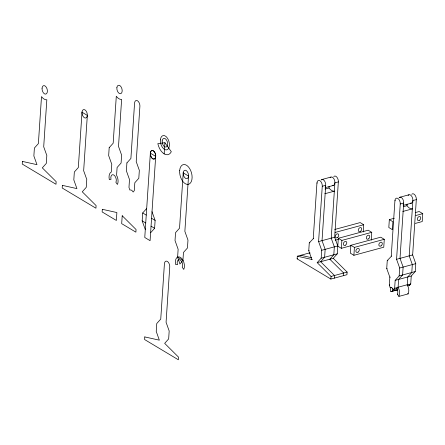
<?xml version="1.0" encoding="UTF-8"?>
<svg xmlns="http://www.w3.org/2000/svg" width="445" height="445" viewBox="0 0 445 445"><rect width="100%" height="100%" fill="white"/><g stroke="black" fill="none" stroke-linecap="round" stroke-linejoin="round"><path stroke-width="0.67" d="M145.287 229.576L142.172 220.859L142.7 212.96L146.689 208.499M150.616 232.768L154.604 228.307L155.127 220.409L152.012 211.692M164.161 153.887L164.906 142.717L157.825 143.629A12.332 7.092 74.9 0 0 164.161 153.887A12.332 7.092 74.9 0 0 171.319 151.717L164.906 142.717M177.611 257.166L178.134 249.261L175.024 240.545L175.547 232.646L179.535 228.185L183.212 172.86L188.535 176.053L184.864 231.378L187.974 240.094L187.451 247.993L183.462 252.454L182.94 260.358L179.925 264.03L177.611 257.166L182.94 260.358M330.869 279.065L331.047 276.434L317.19 262.65L333.266 258.3L347.122 272.079L346.95 274.715L330.869 279.065L297.132 258.851L297.31 256.214L309.943 252.793L309.898 253.455M300.709 255.942L300.753 255.285L311.672 257.716M312.295 259.34L311.862 259.457L308.752 250.746L309.275 242.842L313.692 238.27M313.263 238.387L316.94 183.062A4.361 2.509 74.9 0 1 319.866 180.703A4.361 2.509 74.9 0 1 322.263 186.255L318.592 241.574L321.702 250.29L321.179 258.195L317.19 262.65M324.811 193.67A10.179 5.852 74.9 0 0 325.156 193.653L334.345 191.166A10.179 5.852 74.9 0 1 329.016 187.974L329.122 186.411M321.702 250.29L337.783 245.935L334.668 237.224L338.345 181.899A4.361 2.509 74.9 0 0 336.815 177.116A4.361 2.509 74.9 0 0 333.778 176.576M334.317 278.136L334.49 275.5L320.634 261.721L324.622 257.26L325.15 249.356L322.035 240.645L325.712 185.32L322.263 186.255M333.266 258.3L337.254 253.839L338.334 238.286L368.193 230.204L371.742 232.329L371.219 240.233M350.927 245.723L341.359 248.316L341.882 240.411L338.334 238.286M343.501 275.65L343.679 273.013L329.823 259.229L333.811 254.774L334.334 246.869L331.225 238.158L334.896 182.834L338.345 181.899M350.871 245.273L350.343 253.172L353.897 255.302L383.757 247.22L384.28 239.315L380.731 237.185L350.871 245.273L354.42 247.398L384.28 239.315M353.897 255.302L354.42 247.398M363.231 231.962L363.71 224.719L360.161 222.589L334.684 229.487M389.336 219.602L388.813 227.506L392.362 229.637L392.891 221.732L389.336 219.602L394.348 218.245M393.486 289.689L394.643 288.277L398.091 287.342L396.934 288.755L393.486 289.689A4.478 2.575 74.9 0 0 390.204 287.72L389.319 285.084L389.842 277.179L386.727 268.469L387.256 260.564L391.672 255.992M391.244 256.109L394.915 200.784A4.361 2.509 74.9 0 1 397.841 198.426A4.361 2.509 74.9 0 1 400.244 203.977L396.567 259.296L399.682 268.012L399.159 275.917L395.171 280.372L394.643 288.277M411.759 194.298A4.361 2.509 74.9 0 1 414.796 194.838A4.361 2.509 74.9 0 1 416.32 199.621L412.877 200.556L409.2 255.881L412.315 264.591L411.792 272.496L407.804 276.951L407.286 284.728A7.387 4.25 74.9 0 1 408.109 293.923L398.92 296.409A7.387 4.25 74.9 0 0 398.097 287.214L398.614 279.443L402.603 274.982L403.126 267.078L400.016 258.367L403.687 203.042L400.244 203.977M402.792 211.392A10.179 5.852 74.9 0 0 403.137 211.375L412.32 208.889A10.179 5.852 74.9 0 1 406.997 205.696L407.103 204.133M407.414 285.918L409.567 285.334L410.724 283.927L411.247 276.022L415.235 271.561L415.758 263.657L412.649 254.946L416.32 199.621M415.441 212.538L419.201 211.52L422.75 213.65L422.227 221.549L415.335 223.418M407.058 285.123L410.724 283.927M321.807 179.541L330.997 177.054M316.94 183.062L317.368 182.945M325.595 187.551L333.472 185.42M325 189.058L329.016 187.974M399.788 197.263L408.977 194.777M394.915 200.784L395.349 200.667M403.576 205.273L411.453 203.143M403.548 206.625L406.997 205.696M335.102 232.462L363.71 224.719M309.275 242.842L309.92 242.67M318.592 241.574L334.668 237.224M415.858 215.513L422.75 213.65M335.202 240.2L338.339 239.349M341.882 240.411L371.742 232.329M308.752 250.746L309.18 250.63M297.132 258.851L297.566 258.734M321.179 258.195L337.254 253.839M387.256 260.564L387.901 260.392M331.047 276.434L347.122 272.079M396.567 259.296L412.649 254.946M386.727 268.469L387.161 268.352M399.682 268.012L415.758 263.657M389.842 277.179L390.271 277.063M399.159 275.917L415.235 271.561M395.171 280.372L411.247 276.022M389.319 285.084L389.748 284.967M390.204 287.72L391.283 287.431M398.097 287.214L407.286 284.728M390.699 287.27A7.387 4.25 74.9 0 0 390.838 291.564L391.984 291.252M392.562 291.097L393.708 290.785M394.281 290.63L395.433 290.318M396.005 290.162L397.151 289.856M390.838 291.564L397.674 289.951M396.562 288.154A4.478 2.575 74.9 0 1 397.407 294.284L397.98 294.128M297.31 256.214L311.862 259.457M337.805 246.191L341.359 248.316M142.7 212.96L146.249 215.085M151.578 218.278L155.127 220.409M142.172 220.859L145.726 222.989M151.05 226.182L154.604 228.307M407.731 293.389L408.109 293.923M397.407 294.284L398.92 296.409M330.151 177.739A4.361 2.509 74.9 0 1 334.651 180.57A4.361 2.509 74.9 0 1 332.215 185.315M321.145 179.997A4.361 2.509 74.9 0 1 324.828 181.471A4.361 2.509 74.9 0 1 325.134 187.223M408.126 195.461A4.361 2.509 74.9 0 1 412.576 198.097A4.361 2.509 74.9 0 1 410.44 203.137M399.12 197.719A4.361 2.509 74.9 0 1 402.808 199.193A4.361 2.509 74.9 0 1 403.109 204.945M392.507 291.347A4.478 2.575 74.9 0 1 392.573 288.154M409.1 284.6A4.478 2.575 74.9 0 1 409.567 285.334M22.422 161.424L22.25 164.06L55.987 184.274L56.159 181.643L42.308 167.86L46.297 163.404L46.82 155.5L43.705 146.783L46.825 99.791A10.179 5.852 74.9 0 1 41.502 96.598L38.381 143.59L34.393 148.052L33.864 155.956L36.98 164.667L22.422 161.424M62.372 185.365L62.2 188.001L95.936 208.215L96.109 205.584L82.258 191.801L86.247 187.345L86.769 179.441L83.654 170.724L87.331 115.405L82.002 112.212L78.331 167.531L74.343 171.993L73.814 179.897L76.929 188.608L62.372 185.365M102.322 209.306L102.15 211.942L116.356 220.453L116.879 212.549L102.322 209.306M109.186 147.679L108.663 155.578L111.778 164.294L111.261 172.065A7.387 4.25 74.9 0 0 109.325 179.608L110.994 179.396A4.478 2.575 74.9 0 1 113.837 175.007A4.478 2.575 74.9 0 1 115.895 182.333L117.408 184.453A7.387 4.25 74.9 0 0 116.584 175.258L117.102 167.487L121.09 163.026L121.618 155.127L118.504 146.411L121.624 99.419A10.179 5.852 74.9 0 1 116.295 96.226L113.175 143.218L109.186 147.679M122.208 215.742L121.68 223.646L135.886 232.157L136.059 229.525L122.208 215.742M126.908 162.915L126.38 170.819L129.495 179.535L128.972 187.44L129.862 190.076A4.478 2.575 74.9 0 1 133.138 192.04L134.295 190.632L134.824 182.728L138.812 178.267L139.335 170.368L136.22 161.652L139.897 106.327A4.361 2.509 74.9 0 0 137.494 100.781A4.361 2.509 74.9 0 0 134.568 103.134L130.897 158.459L126.908 162.915M150.36 153.175L144.764 237.48L150.087 240.673L155.689 156.367L150.36 153.175M144.792 336.921L144.614 339.552L178.35 359.771L178.528 357.135L164.672 343.356L168.661 338.895L169.183 330.991L166.074 322.28L169.745 266.956A4.361 2.509 74.9 0 0 167.348 261.41A4.361 2.509 74.9 0 0 164.422 263.763L160.745 319.087L156.757 323.543L156.234 331.447L159.343 340.164L144.792 336.921M177.355 264.363L175.686 264.575A7.387 4.25 74.9 0 1 180.37 257.338A7.387 4.25 74.9 0 1 183.768 269.42L182.255 267.3A4.478 2.575 74.9 0 0 180.192 259.975A4.478 2.575 74.9 0 0 177.355 264.363M150.371 153.086A4.361 2.509 74.9 0 0 154.07 159.004A4.361 2.509 74.9 0 0 154.638 152.229A4.361 2.509 74.9 0 0 150.371 153.086M42.058 88.177A4.361 2.509 74.9 0 0 45.763 94.101A4.361 2.509 74.9 0 0 46.33 87.32A4.361 2.509 74.9 0 0 42.058 88.177M82.019 112.029A4.361 2.509 74.9 0 0 85.657 118.047A4.361 2.509 74.9 0 0 86.324 111.339A4.361 2.509 74.9 0 0 82.019 112.029M183.218 172.771A4.361 2.509 74.9 0 0 186.917 178.69A4.361 2.509 74.9 0 0 187.484 171.915A4.361 2.509 74.9 0 0 183.218 172.771M150.299 153.041A4.478 2.575 74.9 0 0 154.098 159.121A4.478 2.575 74.9 0 0 154.676 152.162A4.478 2.575 74.9 0 0 150.299 153.041M162.175 140.982A4.478 2.575 74.9 0 0 165.979 147.061A4.478 2.575 74.9 0 0 166.558 140.103A4.478 2.575 74.9 0 0 162.175 140.982M160.406 139.858A7.387 4.25 74.9 0 0 166.675 149.887A7.387 4.25 74.9 0 0 167.632 138.412A7.387 4.25 74.9 0 0 160.406 139.858M179.674 170.518A10.179 5.852 74.9 0 0 188.313 184.336A10.179 5.852 74.9 0 0 189.631 168.522A10.179 5.852 74.9 0 0 179.674 170.518M116.868 87.715A4.361 2.509 74.9 0 0 120.506 93.734A4.361 2.509 74.9 0 0 121.174 87.025A4.361 2.509 74.9 0 0 116.868 87.715M419.535 220.214A2.18 1.53 -59.1 0 0 420.23 216.704A2.18 1.53 -59.1 0 0 417.36 218.679A2.18 1.53 -59.1 0 0 419.535 220.214M381.065 245.879A2.18 1.53 -59.1 0 0 381.76 242.369A2.18 1.53 -59.1 0 0 378.895 244.35A2.18 1.53 -59.1 0 0 381.065 245.879M358.097 252.098A2.18 1.53 -59.1 0 0 358.792 248.588A2.18 1.53 -59.1 0 0 355.922 250.568A2.18 1.53 -59.1 0 0 358.097 252.098M368.527 238.893A2.18 1.53 -59.1 0 0 369.222 235.388A2.18 1.53 -59.1 0 0 366.357 237.363A2.18 1.53 -59.1 0 0 368.527 238.893M345.559 245.112A2.18 1.53 -59.1 0 0 346.255 241.607A2.18 1.53 -59.1 0 0 343.384 243.582A2.18 1.53 -59.1 0 0 345.559 245.112M360.495 231.283A2.18 1.53 -59.1 0 0 361.19 227.773A2.18 1.53 -59.1 0 0 358.32 229.754A2.18 1.53 -59.1 0 0 360.495 231.283M337.527 237.502A2.18 1.53 -59.1 0 0 338.222 233.992A2.18 1.53 -59.1 0 0 335.352 235.972A2.18 1.53 -59.1 0 0 337.527 237.502"/></g></svg>
